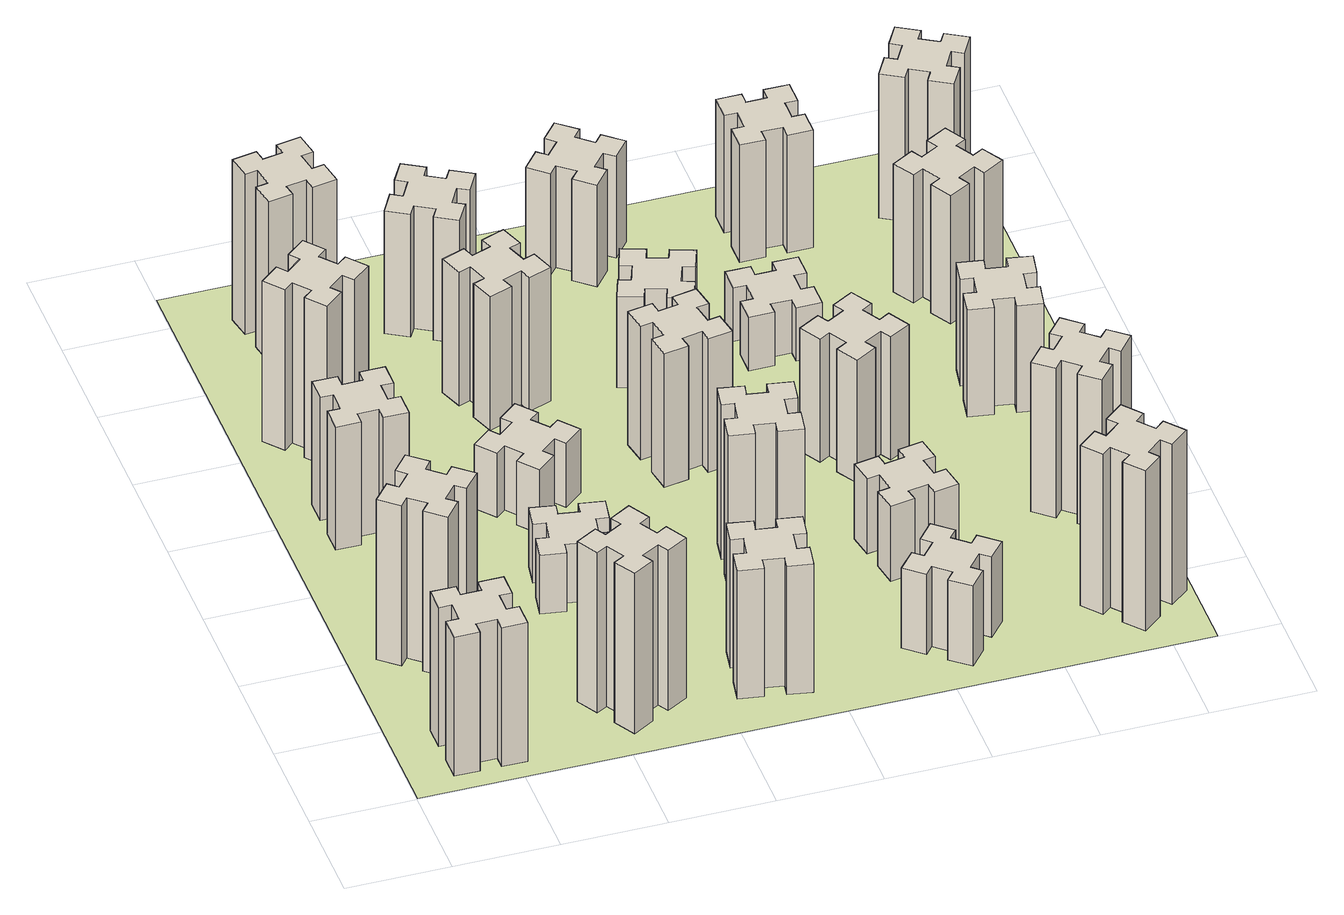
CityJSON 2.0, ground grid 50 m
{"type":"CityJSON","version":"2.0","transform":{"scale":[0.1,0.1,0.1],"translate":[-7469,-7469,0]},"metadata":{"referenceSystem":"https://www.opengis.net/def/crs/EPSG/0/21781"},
"CityObjects":{
"building1":{"type":"Building","attributes":{"class":"1000","function":"1000","usage":"1000","yearOfConstruction":2016,"roofType":"1000","measuredHeight":78,"storeysAboveGround":30,"storeysBelowGround":0},"geometry":[{"type":"Solid","lod":"1","boundaries":[[[[0,1,2,3,4,5,6,7,8,9,10,11,12,13,14,15,16,17,18,19]],[[17,16,20,21]],[[16,15,22,20]],[[15,14,23,22]],[[14,13,24,23]],[[13,12,25,24]],[[12,11,26,25]],[[11,10,27,26]],[[10,9,28,27]],[[9,8,29,28]],[[8,7,30,29]],[[7,6,31,30]],[[6,5,32,31]],[[5,4,33,32]],[[4,3,34,33]],[[3,2,35,34]],[[2,1,36,35]],[[1,0,37,36]],[[0,19,38,37]],[[19,18,39,38]],[[18,17,21,39]],[[24,25,26,27,28,29,30,31,32,33,34,35,36,37,38,39,21,20,22,23]]]]}]},
"building2":{"type":"Building","attributes":{"class":"1000","function":"1000","usage":"1000","yearOfConstruction":2016,"roofType":"1000","measuredHeight":90,"storeysAboveGround":30,"storeysBelowGround":0},"geometry":[{"type":"Solid","lod":"1","boundaries":[[[[40,41,42,43,44,45,46,47,48,49,50,51,52,53,54,55,56,57,58,59]],[[57,56,60,61]],[[56,55,62,60]],[[55,54,63,62]],[[54,53,64,63]],[[53,52,65,64]],[[52,51,66,65]],[[51,50,67,66]],[[50,49,68,67]],[[49,48,69,68]],[[48,47,70,69]],[[47,46,71,70]],[[46,45,72,71]],[[45,44,73,72]],[[44,43,74,73]],[[43,42,75,74]],[[42,41,76,75]],[[41,40,77,76]],[[40,59,78,77]],[[59,58,79,78]],[[58,57,61,79]],[[64,65,66,67,68,69,70,71,72,73,74,75,76,77,78,79,61,60,62,63]]]]}]},
"building3":{"type":"Building","attributes":{"class":"1000","function":"1000","usage":"1000","yearOfConstruction":2016,"roofType":"1000","measuredHeight":69,"storeysAboveGround":30,"storeysBelowGround":0},"geometry":[{"type":"Solid","lod":"1","boundaries":[[[[80,81,82,83,84,85,86,87,88,89,90,91,92,93,94,95,96,97,98,99]],[[97,96,100,101]],[[96,95,102,100]],[[95,94,103,102]],[[94,93,104,103]],[[93,92,105,104]],[[92,91,106,105]],[[91,90,107,106]],[[90,89,108,107]],[[89,88,109,108]],[[88,87,110,109]],[[87,86,111,110]],[[86,85,112,111]],[[85,84,113,112]],[[84,83,114,113]],[[83,82,115,114]],[[82,81,116,115]],[[81,80,117,116]],[[80,99,118,117]],[[99,98,119,118]],[[98,97,101,119]],[[104,105,106,107,108,109,110,111,112,113,114,115,116,117,118,119,101,100,102,103]]]]}]},
"building4":{"type":"Building","attributes":{"class":"1000","function":"1000","usage":"1000","yearOfConstruction":2016,"roofType":"1000","measuredHeight":90,"storeysAboveGround":30,"storeysBelowGround":0},"geometry":[{"type":"Solid","lod":"1","boundaries":[[[[120,121,122,123,124,125,126,127,128,129,130,131,132,133,134,135,136,137,138,139]],[[137,136,140,141]],[[136,135,142,140]],[[135,134,143,142]],[[134,133,144,143]],[[133,132,145,144]],[[132,131,146,145]],[[131,130,147,146]],[[130,129,148,147]],[[129,128,149,148]],[[128,127,150,149]],[[127,126,151,150]],[[126,125,152,151]],[[125,124,153,152]],[[124,123,154,153]],[[123,122,155,154]],[[122,121,156,155]],[[121,120,157,156]],[[120,139,158,157]],[[139,138,159,158]],[[138,137,141,159]],[[144,145,146,147,148,149,150,151,152,153,154,155,156,157,158,159,141,140,142,143]]]]}]},
"building5":{"type":"Building","attributes":{"class":"1000","function":"1000","usage":"1000","yearOfConstruction":2016,"roofType":"1000","measuredHeight":90,"storeysAboveGround":30,"storeysBelowGround":0},"geometry":[{"type":"Solid","lod":"1","boundaries":[[[[160,161,162,163,164,165,166,167,168,169,170,171,172,173,174,175,176,177,178,179]],[[177,176,180,181]],[[176,175,182,180]],[[175,174,183,182]],[[174,173,184,183]],[[173,172,185,184]],[[172,171,186,185]],[[171,170,187,186]],[[170,169,188,187]],[[169,168,189,188]],[[168,167,190,189]],[[167,166,191,190]],[[166,165,192,191]],[[165,164,193,192]],[[164,163,194,193]],[[163,162,195,194]],[[162,161,196,195]],[[161,160,197,196]],[[160,179,198,197]],[[179,178,199,198]],[[178,177,181,199]],[[184,185,186,187,188,189,190,191,192,193,194,195,196,197,198,199,181,180,182,183]]]]}]},
"building6":{"type":"Building","attributes":{"class":"1000","function":"1000","usage":"1000","yearOfConstruction":2016,"roofType":"1000","measuredHeight":90,"storeysAboveGround":30,"storeysBelowGround":0},"geometry":[{"type":"Solid","lod":"1","boundaries":[[[[200,201,202,203,204,205,206,207,208,209,210,211,212,213,214,215,216,217,218,219]],[[217,216,220,221]],[[216,215,222,220]],[[215,214,223,222]],[[214,213,224,223]],[[213,212,225,224]],[[212,211,226,225]],[[211,210,227,226]],[[210,209,228,227]],[[209,208,229,228]],[[208,207,230,229]],[[207,206,231,230]],[[206,205,232,231]],[[205,204,233,232]],[[204,203,234,233]],[[203,202,235,234]],[[202,201,236,235]],[[201,200,237,236]],[[200,219,238,237]],[[219,218,239,238]],[[218,217,221,239]],[[224,225,226,227,228,229,230,231,232,233,234,235,236,237,238,239,221,220,222,223]]]]}]},
"building7":{"type":"Building","attributes":{"class":"1000","function":"1000","usage":"1000","yearOfConstruction":2016,"roofType":"1000","measuredHeight":33,"storeysAboveGround":30,"storeysBelowGround":0},"geometry":[{"type":"Solid","lod":"1","boundaries":[[[[240,241,242,243,244,245,246,247,248,249,250,251,252,253,254,255,256,257,258,259]],[[257,256,260,261]],[[256,255,262,260]],[[255,254,263,262]],[[254,253,264,263]],[[253,252,265,264]],[[252,251,266,265]],[[251,250,267,266]],[[250,249,268,267]],[[249,248,269,268]],[[248,247,270,269]],[[247,246,271,270]],[[246,245,272,271]],[[245,244,273,272]],[[244,243,274,273]],[[243,242,275,274]],[[242,241,276,275]],[[241,240,277,276]],[[240,259,278,277]],[[259,258,279,278]],[[258,257,261,279]],[[264,265,266,267,268,269,270,271,272,273,274,275,276,277,278,279,261,260,262,263]]]]}]},
"building8":{"type":"Building","attributes":{"class":"1000","function":"1000","usage":"1000","yearOfConstruction":2016,"roofType":"1000","measuredHeight":36,"storeysAboveGround":30,"storeysBelowGround":0},"geometry":[{"type":"Solid","lod":"1","boundaries":[[[[280,281,282,283,284,285,286,287,288,289,290,291,292,293,294,295,296,297,298,299]],[[297,296,300,301]],[[296,295,302,300]],[[295,294,303,302]],[[294,293,304,303]],[[293,292,305,304]],[[292,291,306,305]],[[291,290,307,306]],[[290,289,308,307]],[[289,288,309,308]],[[288,287,310,309]],[[287,286,311,310]],[[286,285,312,311]],[[285,284,313,312]],[[284,283,314,313]],[[283,282,315,314]],[[282,281,316,315]],[[281,280,317,316]],[[280,299,318,317]],[[299,298,319,318]],[[298,297,301,319]],[[304,305,306,307,308,309,310,311,312,313,314,315,316,317,318,319,301,300,302,303]]]]}]},
"building9":{"type":"Building","attributes":{"class":"1000","function":"1000","usage":"1000","yearOfConstruction":2016,"roofType":"1000","measuredHeight":72,"storeysAboveGround":30,"storeysBelowGround":0},"geometry":[{"type":"Solid","lod":"1","boundaries":[[[[320,321,322,323,324,325,326,327,328,329,330,331,332,333,334,335,336,337,338,339]],[[337,336,340,341]],[[336,335,342,340]],[[335,334,343,342]],[[334,333,344,343]],[[333,332,345,344]],[[332,331,346,345]],[[331,330,347,346]],[[330,329,348,347]],[[329,328,349,348]],[[328,327,350,349]],[[327,326,351,350]],[[326,325,352,351]],[[325,324,353,352]],[[324,323,354,353]],[[323,322,355,354]],[[322,321,356,355]],[[321,320,357,356]],[[320,339,358,357]],[[339,338,359,358]],[[338,337,341,359]],[[344,345,346,347,348,349,350,351,352,353,354,355,356,357,358,359,341,340,342,343]]]]}]},
"building10":{"type":"Building","attributes":{"class":"1000","function":"1000","usage":"1000","yearOfConstruction":2016,"roofType":"1000","measuredHeight":75,"storeysAboveGround":30,"storeysBelowGround":0},"geometry":[{"type":"Solid","lod":"1","boundaries":[[[[360,361,362,363,364,365,366,367,368,369,370,371,372,373,374,375,376,377,378,379]],[[377,376,380,381]],[[376,375,382,380]],[[375,374,383,382]],[[374,373,384,383]],[[373,372,385,384]],[[372,371,386,385]],[[371,370,387,386]],[[370,369,388,387]],[[369,368,389,388]],[[368,367,390,389]],[[367,366,391,390]],[[366,365,392,391]],[[365,364,393,392]],[[364,363,394,393]],[[363,362,395,394]],[[362,361,396,395]],[[361,360,397,396]],[[360,379,398,397]],[[379,378,399,398]],[[378,377,381,399]],[[384,385,386,387,388,389,390,391,392,393,394,395,396,397,398,399,381,380,382,383]]]]}]},
"building11":{"type":"Building","attributes":{"class":"1000","function":"1000","usage":"1000","yearOfConstruction":2016,"roofType":"1000","measuredHeight":69,"storeysAboveGround":30,"storeysBelowGround":0},"geometry":[{"type":"Solid","lod":"1","boundaries":[[[[400,401,402,403,404,405,406,407,408,409,410,411,412,413,414,415,416,417,418,419]],[[417,416,420,421]],[[416,415,422,420]],[[415,414,423,422]],[[414,413,424,423]],[[413,412,425,424]],[[412,411,426,425]],[[411,410,427,426]],[[410,409,428,427]],[[409,408,429,428]],[[408,407,430,429]],[[407,406,431,430]],[[406,405,432,431]],[[405,404,433,432]],[[404,403,434,433]],[[403,402,435,434]],[[402,401,436,435]],[[401,400,437,436]],[[400,419,438,437]],[[419,418,439,438]],[[418,417,421,439]],[[424,425,426,427,428,429,430,431,432,433,434,435,436,437,438,439,421,420,422,423]]]]}]},
"building12":{"type":"Building","attributes":{"class":"1000","function":"1000","usage":"1000","yearOfConstruction":2016,"roofType":"1000","measuredHeight":87,"storeysAboveGround":30,"storeysBelowGround":0},"geometry":[{"type":"Solid","lod":"1","boundaries":[[[[440,441,442,443,444,445,446,447,448,449,450,451,452,453,454,455,456,457,458,459]],[[457,456,460,461]],[[456,455,462,460]],[[455,454,463,462]],[[454,453,464,463]],[[453,452,465,464]],[[452,451,466,465]],[[451,450,467,466]],[[450,449,468,467]],[[449,448,469,468]],[[448,447,470,469]],[[447,446,471,470]],[[446,445,472,471]],[[445,444,473,472]],[[444,443,474,473]],[[443,442,475,474]],[[442,441,476,475]],[[441,440,477,476]],[[440,459,478,477]],[[459,458,479,478]],[[458,457,461,479]],[[464,465,466,467,468,469,470,471,472,473,474,475,476,477,478,479,461,460,462,463]]]]}]},
"building13":{"type":"Building","attributes":{"class":"1000","function":"1000","usage":"1000","yearOfConstruction":2016,"roofType":"1000","measuredHeight":75,"storeysAboveGround":30,"storeysBelowGround":0},"geometry":[{"type":"Solid","lod":"1","boundaries":[[[[480,481,482,483,484,485,486,487,488,489,490,491,492,493,494,495,496,497,498,499]],[[497,496,500,501]],[[496,495,502,500]],[[495,494,503,502]],[[494,493,504,503]],[[493,492,505,504]],[[492,491,506,505]],[[491,490,507,506]],[[490,489,508,507]],[[489,488,509,508]],[[488,487,510,509]],[[487,486,511,510]],[[486,485,512,511]],[[485,484,513,512]],[[484,483,514,513]],[[483,482,515,514]],[[482,481,516,515]],[[481,480,517,516]],[[480,499,518,517]],[[499,498,519,518]],[[498,497,501,519]],[[504,505,506,507,508,509,510,511,512,513,514,515,516,517,518,519,501,500,502,503]]]]}]},
"building14":{"type":"Building","attributes":{"class":"1000","function":"1000","usage":"1000","yearOfConstruction":2016,"roofType":"1000","measuredHeight":45,"storeysAboveGround":30,"storeysBelowGround":0},"geometry":[{"type":"Solid","lod":"1","boundaries":[[[[520,521,522,523,524,525,526,527,528,529,530,531,532,533,534,535,536,537,538,539]],[[537,536,540,541]],[[536,535,542,540]],[[535,534,543,542]],[[534,533,544,543]],[[533,532,545,544]],[[532,531,546,545]],[[531,530,547,546]],[[530,529,548,547]],[[529,528,549,548]],[[528,527,550,549]],[[527,526,551,550]],[[526,525,552,551]],[[525,524,553,552]],[[524,523,554,553]],[[523,522,555,554]],[[522,521,556,555]],[[521,520,557,556]],[[520,539,558,557]],[[539,538,559,558]],[[538,537,541,559]],[[544,545,546,547,548,549,550,551,552,553,554,555,556,557,558,559,541,540,542,543]]]]}]},
"building15":{"type":"Building","attributes":{"class":"1000","function":"1000","usage":"1000","yearOfConstruction":2016,"roofType":"1000","measuredHeight":51,"storeysAboveGround":30,"storeysBelowGround":0},"geometry":[{"type":"Solid","lod":"1","boundaries":[[[[560,561,562,563,564,565,566,567,568,569,570,571,572,573,574,575,576,577,578,579]],[[577,576,580,581]],[[576,575,582,580]],[[575,574,583,582]],[[574,573,584,583]],[[573,572,585,584]],[[572,571,586,585]],[[571,570,587,586]],[[570,569,588,587]],[[569,568,589,588]],[[568,567,590,589]],[[567,566,591,590]],[[566,565,592,591]],[[565,564,593,592]],[[564,563,594,593]],[[563,562,595,594]],[[562,561,596,595]],[[561,560,597,596]],[[560,579,598,597]],[[579,578,599,598]],[[578,577,581,599]],[[584,585,586,587,588,589,590,591,592,593,594,595,596,597,598,599,581,580,582,583]]]]}]},
"building16":{"type":"Building","attributes":{"class":"1000","function":"1000","usage":"1000","yearOfConstruction":2016,"roofType":"1000","measuredHeight":57,"storeysAboveGround":30,"storeysBelowGround":0},"geometry":[{"type":"Solid","lod":"1","boundaries":[[[[600,601,602,603,604,605,606,607,608,609,610,611,612,613,614,615,616,617,618,619]],[[617,616,620,621]],[[616,615,622,620]],[[615,614,623,622]],[[614,613,624,623]],[[613,612,625,624]],[[612,611,626,625]],[[611,610,627,626]],[[610,609,628,627]],[[609,608,629,628]],[[608,607,630,629]],[[607,606,631,630]],[[606,605,632,631]],[[605,604,633,632]],[[604,603,634,633]],[[603,602,635,634]],[[602,601,636,635]],[[601,600,637,636]],[[600,619,638,637]],[[619,618,639,638]],[[618,617,621,639]],[[624,625,626,627,628,629,630,631,632,633,634,635,636,637,638,639,621,620,622,623]]]]}]},
"building17":{"type":"Building","attributes":{"class":"1000","function":"1000","usage":"1000","yearOfConstruction":2016,"roofType":"1000","measuredHeight":42,"storeysAboveGround":30,"storeysBelowGround":0},"geometry":[{"type":"Solid","lod":"1","boundaries":[[[[640,641,642,643,644,645,646,647,648,649,650,651,652,653,654,655,656,657,658,659]],[[657,656,660,661]],[[656,655,662,660]],[[655,654,663,662]],[[654,653,664,663]],[[653,652,665,664]],[[652,651,666,665]],[[651,650,667,666]],[[650,649,668,667]],[[649,648,669,668]],[[648,647,670,669]],[[647,646,671,670]],[[646,645,672,671]],[[645,644,673,672]],[[644,643,674,673]],[[643,642,675,674]],[[642,641,676,675]],[[641,640,677,676]],[[640,659,678,677]],[[659,658,679,678]],[[658,657,661,679]],[[664,665,666,667,668,669,670,671,672,673,674,675,676,677,678,679,661,660,662,663]]]]}]},
"building18":{"type":"Building","attributes":{"class":"1000","function":"1000","usage":"1000","yearOfConstruction":2016,"roofType":"1000","measuredHeight":69,"storeysAboveGround":30,"storeysBelowGround":0},"geometry":[{"type":"Solid","lod":"1","boundaries":[[[[680,681,682,683,684,685,686,687,688,689,690,691,692,693,694,695,696,697,698,699]],[[697,696,700,701]],[[696,695,702,700]],[[695,694,703,702]],[[694,693,704,703]],[[693,692,705,704]],[[692,691,706,705]],[[691,690,707,706]],[[690,689,708,707]],[[689,688,709,708]],[[688,687,710,709]],[[687,686,711,710]],[[686,685,712,711]],[[685,684,713,712]],[[684,683,714,713]],[[683,682,715,714]],[[682,681,716,715]],[[681,680,717,716]],[[680,699,718,717]],[[699,698,719,718]],[[698,697,701,719]],[[704,705,706,707,708,709,710,711,712,713,714,715,716,717,718,719,701,700,702,703]]]]}]},
"building19":{"type":"Building","attributes":{"class":"1000","function":"1000","usage":"1000","yearOfConstruction":2016,"roofType":"1000","measuredHeight":30,"storeysAboveGround":30,"storeysBelowGround":0},"geometry":[{"type":"Solid","lod":"1","boundaries":[[[[720,721,722,723,724,725,726,727,728,729,730,731,732,733,734,735,736,737,738,739]],[[737,736,740,741]],[[736,735,742,740]],[[735,734,743,742]],[[734,733,744,743]],[[733,732,745,744]],[[732,731,746,745]],[[731,730,747,746]],[[730,729,748,747]],[[729,728,749,748]],[[728,727,750,749]],[[727,726,751,750]],[[726,725,752,751]],[[725,724,753,752]],[[724,723,754,753]],[[723,722,755,754]],[[722,721,756,755]],[[721,720,757,756]],[[720,739,758,757]],[[739,738,759,758]],[[738,737,741,759]],[[744,745,746,747,748,749,750,751,752,753,754,755,756,757,758,759,741,740,742,743]]]]}]},
"building20":{"type":"Building","attributes":{"class":"1000","function":"1000","usage":"1000","yearOfConstruction":2016,"roofType":"1000","measuredHeight":90,"storeysAboveGround":30,"storeysBelowGround":0},"geometry":[{"type":"Solid","lod":"1","boundaries":[[[[760,761,762,763,764,765,766,767,768,769,770,771,772,773,774,775,776,777,778,779]],[[777,776,780,781]],[[776,775,782,780]],[[775,774,783,782]],[[774,773,784,783]],[[773,772,785,784]],[[772,771,786,785]],[[771,770,787,786]],[[770,769,788,787]],[[769,768,789,788]],[[768,767,790,789]],[[767,766,791,790]],[[766,765,792,791]],[[765,764,793,792]],[[764,763,794,793]],[[763,762,795,794]],[[762,761,796,795]],[[761,760,797,796]],[[760,779,798,797]],[[779,778,799,798]],[[778,777,781,799]],[[784,785,786,787,788,789,790,791,792,793,794,795,796,797,798,799,781,780,782,783]]]]}]},
"building21":{"type":"Building","attributes":{"class":"1000","function":"1000","usage":"1000","yearOfConstruction":2016,"roofType":"1000","measuredHeight":66,"storeysAboveGround":30,"storeysBelowGround":0},"geometry":[{"type":"Solid","lod":"1","boundaries":[[[[800,801,802,803,804,805,806,807,808,809,810,811,812,813,814,815,816,817,818,819]],[[817,816,820,821]],[[816,815,822,820]],[[815,814,823,822]],[[814,813,824,823]],[[813,812,825,824]],[[812,811,826,825]],[[811,810,827,826]],[[810,809,828,827]],[[809,808,829,828]],[[808,807,830,829]],[[807,806,831,830]],[[806,805,832,831]],[[805,804,833,832]],[[804,803,834,833]],[[803,802,835,834]],[[802,801,836,835]],[[801,800,837,836]],[[800,819,838,837]],[[819,818,839,838]],[[818,817,821,839]],[[824,825,826,827,828,829,830,831,832,833,834,835,836,837,838,839,821,820,822,823]]]]}]},
"building22":{"type":"Building","attributes":{"class":"1000","function":"1000","usage":"1000","yearOfConstruction":2016,"roofType":"1000","measuredHeight":84,"storeysAboveGround":30,"storeysBelowGround":0},"geometry":[{"type":"Solid","lod":"1","boundaries":[[[[840,841,842,843,844,845,846,847,848,849,850,851,852,853,854,855,856,857,858,859]],[[857,856,860,861]],[[856,855,862,860]],[[855,854,863,862]],[[854,853,864,863]],[[853,852,865,864]],[[852,851,866,865]],[[851,850,867,866]],[[850,849,868,867]],[[849,848,869,868]],[[848,847,870,869]],[[847,846,871,870]],[[846,845,872,871]],[[845,844,873,872]],[[844,843,874,873]],[[843,842,875,874]],[[842,841,876,875]],[[841,840,877,876]],[[840,859,878,877]],[[859,858,879,878]],[[858,857,861,879]],[[864,865,866,867,868,869,870,871,872,873,874,875,876,877,878,879,861,860,862,863]]]]}]},
"building23":{"type":"Building","attributes":{"class":"1000","function":"1000","usage":"1000","yearOfConstruction":2016,"roofType":"1000","measuredHeight":60,"storeysAboveGround":30,"storeysBelowGround":0},"geometry":[{"type":"Solid","lod":"1","boundaries":[[[[880,881,882,883,884,885,886,887,888,889,890,891,892,893,894,895,896,897,898,899]],[[897,896,900,901]],[[896,895,902,900]],[[895,894,903,902]],[[894,893,904,903]],[[893,892,905,904]],[[892,891,906,905]],[[891,890,907,906]],[[890,889,908,907]],[[889,888,909,908]],[[888,887,910,909]],[[887,886,911,910]],[[886,885,912,911]],[[885,884,913,912]],[[884,883,914,913]],[[883,882,915,914]],[[882,881,916,915]],[[881,880,917,916]],[[880,899,918,917]],[[899,898,919,918]],[[898,897,901,919]],[[904,905,906,907,908,909,910,911,912,913,914,915,916,917,918,919,901,900,902,903]]]]}]},
"building24":{"type":"Building","attributes":{"class":"1000","function":"1000","usage":"1000","yearOfConstruction":2016,"roofType":"1000","measuredHeight":72,"storeysAboveGround":30,"storeysBelowGround":0},"geometry":[{"type":"Solid","lod":"1","boundaries":[[[[920,921,922,923,924,925,926,927,928,929,930,931,932,933,934,935,936,937,938,939]],[[937,936,940,941]],[[936,935,942,940]],[[935,934,943,942]],[[934,933,944,943]],[[933,932,945,944]],[[932,931,946,945]],[[931,930,947,946]],[[930,929,948,947]],[[929,928,949,948]],[[928,927,950,949]],[[927,926,951,950]],[[926,925,952,951]],[[925,924,953,952]],[[924,923,954,953]],[[923,922,955,954]],[[922,921,956,955]],[[921,920,957,956]],[[920,939,958,957]],[[939,938,959,958]],[[938,937,941,959]],[[944,945,946,947,948,949,950,951,952,953,954,955,956,957,958,959,941,940,942,943]]]]}]},
"building25":{"type":"Building","attributes":{"class":"1000","function":"1000","usage":"1000","yearOfConstruction":2016,"roofType":"1000","measuredHeight":81,"storeysAboveGround":30,"storeysBelowGround":0},"geometry":[{"type":"Solid","lod":"1","boundaries":[[[[960,961,962,963,964,965,966,967,968,969,970,971,972,973,974,975,976,977,978,979]],[[977,976,980,981]],[[976,975,982,980]],[[975,974,983,982]],[[974,973,984,983]],[[973,972,985,984]],[[972,971,986,985]],[[971,970,987,986]],[[970,969,988,987]],[[969,968,989,988]],[[968,967,990,989]],[[967,966,991,990]],[[966,965,992,991]],[[965,964,993,992]],[[964,963,994,993]],[[963,962,995,994]],[[962,961,996,995]],[[961,960,997,996]],[[960,979,998,997]],[[979,978,999,998]],[[978,977,981,999]],[[984,985,986,987,988,989,990,991,992,993,994,995,996,997,998,999,981,980,982,983]]]]}]},
"landuse1":{"type":"LandUse","attributes":{"name":"plot1","function":"1010"},"geometry":[{"type":"MultiSurface","lod":"1","boundaries":[[[1000,1001,1002,1003]]]}]}
},
"vertices":[
[265,325,0],[265,225,0],[205,225,0],[205,105,0],[325,105,0],[325,165,0],[425,165,0],[425,105,0],[545,105,0],[545,225,0],[485,225,0],[485,325,0],[545,325,0],[545,445,0],[425,445,0],[425,385,0],[325,385,0],[325,445,0],[205,445,0],[205,325,0],[325,385,780],[325,445,780],[425,385,780],[425,445,780],[545,445,780],[545,325,780],[485,325,780],[485,225,780],[545,225,780],[545,105,780],[425,105,780],[425,165,780],[325,165,780],[325,105,780],[205,105,780],[205,225,780],[265,225,780],[265,325,780],[205,325,780],[205,445,780],
[484,1067,0],[408,1132,0],[446,1178,0],[354,1255,0],[277,1163,0],[323,1124,0],[259,1048,0],[213,1086,0],[136,994,0],[228,917,0],[266,963,0],[343,899,0],[304,853,0],[396,776,0],[473,868,0],[427,906,0],[492,983,0],[538,944,0],[615,1036,0],[523,1113,0],[492,983,900],[538,944,900],[427,906,900],[473,868,900],[396,776,900],[304,853,900],[343,899,900],[266,963,900],[228,917,900],[136,994,900],[213,1086,900],[259,1048,900],[323,1124,900],[277,1163,900],[354,1255,900],[446,1178,900],[408,1132,900],[484,1067,900],[523,1113,900],[615,1036,900],
[425,2065,0],[325,2065,0],[325,2125,0],[205,2125,0],[205,2005,0],[265,2005,0],[265,1905,0],[205,1905,0],[205,1785,0],[325,1785,0],[325,1845,0],[425,1845,0],[425,1785,0],[545,1785,0],[545,1905,0],[485,1905,0],[485,2005,0],[545,2005,0],[545,2125,0],[425,2125,0],[485,2005,690],[545,2005,690],[485,1905,690],[545,1905,690],[545,1785,690],[425,1785,690],[425,1845,690],[325,1845,690],[325,1785,690],[205,1785,690],[205,1905,690],[265,1905,690],[265,2005,690],[205,2005,690],[205,2125,690],[325,2125,690],[325,2065,690],[425,2065,690],[425,2125,690],[545,2125,690],
[492,2628,0],[427,2704,0],[473,2743,0],[396,2835,0],[304,2758,0],[343,2712,0],[266,2647,0],[228,2693,0],[136,2616,0],[213,2524,0],[259,2563,0],[323,2486,0],[277,2448,0],[354,2356,0],[446,2433,0],[408,2479,0],[484,2543,0],[523,2497,0],[615,2574,0],[538,2666,0],[484,2543,900],[523,2497,900],[408,2479,900],[446,2433,900],[354,2356,900],[277,2448,900],[323,2486,900],[259,2563,900],[213,2524,900],[136,2616,900],[228,2693,900],[266,2647,900],[343,2712,900],[304,2758,900],[396,2835,900],[473,2743,900],[427,2704,900],[492,2628,900],[538,2666,900],[615,2574,900],
[1127,255,0],[1214,305,0],[1244,253,0],[1348,313,0],[1288,417,0],[1236,387,0],[1186,474,0],[1238,504,0],[1178,608,0],[1074,548,0],[1104,496,0],[1017,446,0],[987,498,0],[883,438,0],[943,334,0],[995,364,0],[1045,277,0],[993,247,0],[1053,143,0],[1157,203,0],[1045,277,900],[993,247,900],[995,364,900],[943,334,900],[883,438,900],[987,498,900],[1017,446,900],[1104,496,900],[1074,548,900],[1178,608,900],[1238,504,900],[1186,474,900],[1236,387,900],[1288,417,900],[1348,313,900],[1244,253,900],[1214,305,900],[1127,255,900],[1157,203,900],[1053,143,900],
[592,3305,0],[575,3404,0],[634,3414,0],[613,3532,0],[495,3511,0],[505,3452,0],[407,3435,0],[397,3494,0],[278,3473,0],[299,3355,0],[358,3365,0],[376,3267,0],[317,3257,0],[337,3138,0],[456,3159,0],[445,3218,0],[544,3236,0],[554,3177,0],[672,3197,0],[651,3316,0],[544,3236,900],[554,3177,900],[445,3218,900],[456,3159,900],[337,3138,900],[317,3257,900],[376,3267,900],[358,3365,900],[299,3355,900],[278,3473,900],[397,3494,900],[407,3435,900],[505,3452,900],[495,3511,900],[613,3532,900],[634,3414,900],[575,3404,900],[592,3305,900],[651,3316,900],[672,3197,900],
[1047,1116,0],[1145,1098,0],[1135,1039,0],[1253,1018,0],[1274,1137,0],[1215,1147,0],[1232,1245,0],[1291,1235,0],[1312,1353,0],[1194,1374,0],[1184,1315,0],[1085,1332,0],[1096,1391,0],[977,1412,0],[957,1294,0],[1016,1284,0],[998,1185,0],[939,1196,0],[918,1077,0],[1037,1057,0],[998,1185,330],[939,1196,330],[1016,1284,330],[957,1294,330],[977,1412,330],[1096,1391,330],[1085,1332,330],[1184,1315,330],[1194,1374,330],[1312,1353,330],[1291,1235,330],[1232,1245,330],[1215,1147,330],[1274,1137,330],[1253,1018,330],[1135,1039,330],[1145,1098,330],[1047,1116,330],[1037,1057,330],[918,1077,330],
[1083,1972,0],[1006,1907,0],[968,1953,0],[876,1876,0],[953,1784,0],[999,1823,0],[1063,1746,0],[1017,1708,0],[1094,1616,0],[1186,1693,0],[1148,1739,0],[1224,1803,0],[1263,1757,0],[1355,1834,0],[1278,1926,0],[1232,1888,0],[1167,1964,0],[1213,2003,0],[1136,2095,0],[1044,2018,0],[1167,1964,360],[1213,2003,360],[1232,1888,360],[1278,1926,360],[1355,1834,360],[1263,1757,360],[1224,1803,360],[1148,1739,360],[1186,1693,360],[1094,1616,360],[1017,1708,360],[1063,1746,360],[999,1823,360],[953,1784,360],[876,1876,360],[968,1953,360],[1006,1907,360],[1083,1972,360],[1044,2018,360],[1136,2095,360],
[1855,307,0],[1872,405,0],[1931,395,0],[1952,513,0],[1834,534,0],[1824,475,0],[1725,492,0],[1736,551,0],[1617,572,0],[1597,454,0],[1656,444,0],[1638,345,0],[1579,356,0],[1558,237,0],[1677,217,0],[1687,276,0],[1785,258,0],[1775,199,0],[1893,178,0],[1914,297,0],[1785,258,720],[1775,199,720],[1687,276,720],[1677,217,720],[1558,237,720],[1579,356,720],[1638,345,720],[1656,444,720],[1597,454,720],[1617,572,720],[1736,551,720],[1725,492,720],[1824,475,720],[1834,534,720],[1952,513,720],[1931,395,720],[1872,405,720],[1855,307,720],[1914,297,720],[1893,178,720],
[1206,2475,0],[1300,2509,0],[1320,2453,0],[1433,2494,0],[1392,2607,0],[1336,2586,0],[1302,2680,0],[1358,2700,0],[1317,2813,0],[1204,2772,0],[1225,2716,0],[1131,2682,0],[1110,2738,0],[997,2697,0],[1039,2584,0],[1095,2605,0],[1129,2511,0],[1073,2490,0],[1114,2377,0],[1227,2419,0],[1129,2511,750],[1073,2490,750],[1095,2605,750],[1039,2584,750],[997,2697,750],[1110,2738,750],[1131,2682,750],[1225,2716,750],[1204,2772,750],[1317,2813,750],[1358,2700,750],[1302,2680,750],[1336,2586,750],[1392,2607,750],[1433,2494,750],[1320,2453,750],[1300,2509,750],[1206,2475,750],[1227,2419,750],[1114,2377,750],
[1186,3137,0],[1236,3224,0],[1288,3194,0],[1348,3298,0],[1244,3358,0],[1214,3306,0],[1127,3356,0],[1157,3408,0],[1053,3468,0],[993,3364,0],[1045,3334,0],[995,3247,0],[943,3277,0],[883,3173,0],[987,3113,0],[1017,3165,0],[1104,3115,0],[1074,3063,0],[1178,3003,0],[1238,3107,0],[1104,3115,690],[1074,3063,690],[1017,3165,690],[987,3113,690],[883,3173,690],[943,3277,690],[995,3247,690],[1045,3334,690],[993,3364,690],[1053,3468,690],[1157,3408,690],[1127,3356,690],[1214,3306,690],[1244,3358,690],[1348,3298,690],[1288,3194,690],[1236,3224,690],[1186,3137,690],[1238,3107,690],[1178,3003,690],
[2055,1047,0],[2072,1145,0],[2131,1135,0],[2152,1253,0],[2034,1274,0],[2024,1215,0],[1925,1232,0],[1936,1291,0],[1817,1312,0],[1797,1194,0],[1856,1184,0],[1838,1085,0],[1779,1096,0],[1758,977,0],[1877,957,0],[1887,1016,0],[1985,998,0],[1975,939,0],[2093,918,0],[2114,1037,0],[1985,998,870],[1975,939,870],[1887,1016,870],[1877,957,870],[1758,977,870],[1779,1096,870],[1838,1085,870],[1856,1184,870],[1797,1194,870],[1817,1312,870],[1936,1291,870],[1925,1232,870],[2024,1215,870],[2034,1274,870],[2152,1253,870],[2131,1135,870],[2072,1145,870],[2055,1047,870],[2114,1037,870],[2093,918,870],
[1972,1925,0],[1955,2024,0],[2014,2034,0],[1993,2152,0],[1875,2131,0],[1885,2072,0],[1787,2055,0],[1777,2114,0],[1658,2093,0],[1679,1975,0],[1738,1985,0],[1756,1887,0],[1697,1877,0],[1717,1758,0],[1836,1779,0],[1825,1838,0],[1924,1856,0],[1934,1797,0],[2052,1817,0],[2031,1936,0],[1924,1856,750],[1934,1797,750],[1825,1838,750],[1836,1779,750],[1717,1758,750],[1697,1877,750],[1756,1887,750],[1738,1985,750],[1679,1975,750],[1658,2093,750],[1777,2114,750],[1787,2055,750],[1885,2072,750],[1875,2131,750],[1993,2152,750],[2014,2034,750],[1955,2024,750],[1972,1925,750],[2031,1936,750],[2052,1817,750],
[2486,323,0],[2563,259,0],[2524,213,0],[2616,136,0],[2693,228,0],[2647,266,0],[2712,343,0],[2758,304,0],[2835,396,0],[2743,473,0],[2704,427,0],[2628,492,0],[2666,538,0],[2574,615,0],[2497,523,0],[2543,484,0],[2479,408,0],[2433,446,0],[2356,354,0],[2448,277,0],[2479,408,450],[2433,446,450],[2543,484,450],[2497,523,450],[2574,615,450],[2666,538,450],[2628,492,450],[2704,427,450],[2743,473,450],[2835,396,450],[2758,304,450],[2712,343,450],[2647,266,450],[2693,228,450],[2616,136,450],[2524,213,450],[2563,259,450],[2486,323,450],[2448,277,450],[2356,354,450],
[2040,2682,0],[1946,2716,0],[1967,2772,0],[1854,2813,0],[1813,2700,0],[1869,2680,0],[1835,2586,0],[1779,2607,0],[1737,2494,0],[1850,2453,0],[1871,2509,0],[1965,2475,0],[1944,2419,0],[2057,2377,0],[2098,2490,0],[2042,2511,0],[2076,2605,0],[2132,2584,0],[2173,2697,0],[2060,2738,0],[2076,2605,510],[2132,2584,510],[2042,2511,510],[2098,2490,510],[2057,2377,510],[1944,2419,510],[1965,2475,510],[1871,2509,510],[1850,2453,510],[1737,2494,510],[1779,2607,510],[1835,2586,510],[1869,2680,510],[1813,2700,510],[1854,2813,510],[1967,2772,510],[1946,2716,510],[2040,2682,510],[2060,2738,510],[2173,2697,510],
[1964,3487,0],[1888,3552,0],[1926,3598,0],[1834,3675,0],[1757,3583,0],[1803,3544,0],[1739,3468,0],[1693,3506,0],[1616,3414,0],[1708,3337,0],[1746,3383,0],[1823,3319,0],[1784,3273,0],[1876,3196,0],[1953,3288,0],[1907,3326,0],[1972,3403,0],[2018,3364,0],[2095,3456,0],[2003,3533,0],[1972,3403,570],[2018,3364,570],[1907,3326,570],[1953,3288,570],[1876,3196,570],[1784,3273,570],[1823,3319,570],[1746,3383,570],[1708,3337,570],[1616,3414,570],[1693,3506,570],[1739,3468,570],[1803,3544,570],[1757,3583,570],[1834,3675,570],[1926,3598,570],[1888,3552,570],[1964,3487,570],[2003,3533,570],[2095,3456,570],
[2625,1132,0],[2527,1115,0],[2517,1174,0],[2398,1153,0],[2419,1035,0],[2478,1045,0],[2496,947,0],[2437,937,0],[2457,818,0],[2576,839,0],[2565,898,0],[2664,916,0],[2674,857,0],[2792,877,0],[2771,996,0],[2712,985,0],[2695,1084,0],[2754,1094,0],[2733,1212,0],[2615,1191,0],[2695,1084,420],[2754,1094,420],[2712,985,420],[2771,996,420],[2792,877,420],[2674,857,420],[2664,916,420],[2565,898,420],[2576,839,420],[2457,818,420],[2437,937,420],[2496,947,420],[2478,1045,420],[2419,1035,420],[2398,1153,420],[2517,1174,420],[2527,1115,420],[2625,1132,420],[2615,1191,420],[2733,1212,420],
[2475,1744,0],[2525,1657,0],[2473,1627,0],[2533,1523,0],[2637,1583,0],[2607,1635,0],[2694,1685,0],[2724,1633,0],[2828,1693,0],[2768,1797,0],[2716,1767,0],[2666,1854,0],[2718,1884,0],[2658,1988,0],[2554,1928,0],[2584,1876,0],[2497,1826,0],[2467,1878,0],[2363,1818,0],[2423,1714,0],[2497,1826,690],[2467,1878,690],[2584,1876,690],[2554,1928,690],[2658,1988,690],[2718,1884,690],[2666,1854,690],[2716,1767,690],[2768,1797,690],[2828,1693,690],[2724,1633,690],[2694,1685,690],[2607,1635,690],[2637,1583,690],[2533,1523,690],[2473,1627,690],[2525,1657,690],[2475,1744,690],[2423,1714,690],[2363,1818,690],
[2605,2545,0],[2605,2645,0],[2665,2645,0],[2665,2765,0],[2545,2765,0],[2545,2705,0],[2445,2705,0],[2445,2765,0],[2325,2765,0],[2325,2645,0],[2385,2645,0],[2385,2545,0],[2325,2545,0],[2325,2425,0],[2445,2425,0],[2445,2485,0],[2545,2485,0],[2545,2425,0],[2665,2425,0],[2665,2545,0],[2545,2485,300],[2545,2425,300],[2445,2485,300],[2445,2425,300],[2325,2425,300],[2325,2545,300],[2385,2545,300],[2385,2645,300],[2325,2645,300],[2325,2765,300],[2445,2765,300],[2445,2705,300],[2545,2705,300],[2545,2765,300],[2665,2765,300],[2665,2645,300],[2605,2645,300],[2605,2545,300],[2665,2545,300],[2665,2425,300],
[3468,259,0],[3544,323,0],[3583,277,0],[3675,354,0],[3598,446,0],[3552,408,0],[3487,484,0],[3533,523,0],[3456,615,0],[3364,538,0],[3403,492,0],[3326,427,0],[3288,473,0],[3196,396,0],[3273,304,0],[3319,343,0],[3383,266,0],[3337,228,0],[3414,136,0],[3506,213,0],[3383,266,900],[3337,228,900],[3319,343,900],[3273,304,900],[3196,396,900],[3288,473,900],[3326,427,900],[3403,492,900],[3364,538,900],[3456,615,900],[3533,523,900],[3487,484,900],[3552,408,900],[3598,446,900],[3675,354,900],[3583,277,900],[3544,323,900],[3468,259,900],[3506,213,900],[3414,136,900],
[2805,3285,0],[2805,3385,0],[2865,3385,0],[2865,3505,0],[2745,3505,0],[2745,3445,0],[2645,3445,0],[2645,3505,0],[2525,3505,0],[2525,3385,0],[2585,3385,0],[2585,3285,0],[2525,3285,0],[2525,3165,0],[2645,3165,0],[2645,3225,0],[2745,3225,0],[2745,3165,0],[2865,3165,0],[2865,3285,0],[2745,3225,660],[2745,3165,660],[2645,3225,660],[2645,3165,660],[2525,3165,660],[2525,3285,660],[2585,3285,660],[2585,3385,660],[2525,3385,660],[2525,3505,660],[2645,3505,660],[2645,3445,660],[2745,3445,660],[2745,3505,660],[2865,3505,660],[2865,3385,660],[2805,3385,660],[2805,3285,660],[2865,3285,660],[2865,3165,660],
[3487,1006,0],[3552,1083,0],[3598,1044,0],[3675,1136,0],[3583,1213,0],[3544,1167,0],[3468,1232,0],[3506,1278,0],[3414,1355,0],[3337,1263,0],[3383,1224,0],[3319,1148,0],[3273,1186,0],[3196,1094,0],[3288,1017,0],[3326,1063,0],[3403,999,0],[3364,953,0],[3456,876,0],[3533,968,0],[3403,999,840],[3364,953,840],[3326,1063,840],[3288,1017,840],[3196,1094,840],[3273,1186,840],[3319,1148,840],[3383,1224,840],[3337,1263,840],[3414,1355,840],[3506,1278,840],[3468,1232,840],[3544,1167,840],[3583,1213,840],[3675,1136,840],[3598,1044,840],[3552,1083,840],[3487,1006,840],[3533,968,840],[3456,876,840],
[3267,1856,0],[3365,1838,0],[3355,1779,0],[3473,1758,0],[3494,1877,0],[3435,1887,0],[3452,1985,0],[3511,1975,0],[3532,2093,0],[3414,2114,0],[3404,2055,0],[3305,2072,0],[3316,2131,0],[3197,2152,0],[3177,2034,0],[3236,2024,0],[3218,1925,0],[3159,1936,0],[3138,1817,0],[3257,1797,0],[3218,1925,600],[3159,1936,600],[3236,2024,600],[3177,2034,600],[3197,2152,600],[3316,2131,600],[3305,2072,600],[3404,2055,600],[3414,2114,600],[3532,2093,600],[3511,1975,600],[3452,1985,600],[3435,1887,600],[3494,1877,600],[3473,1758,600],[3355,1779,600],[3365,1838,600],[3267,1856,600],[3257,1797,600],[3138,1817,600],
[3456,2707,0],[3406,2794,0],[3458,2824,0],[3398,2928,0],[3294,2868,0],[3324,2816,0],[3237,2766,0],[3207,2818,0],[3103,2758,0],[3163,2654,0],[3215,2684,0],[3265,2597,0],[3213,2567,0],[3273,2463,0],[3377,2523,0],[3347,2575,0],[3434,2625,0],[3464,2573,0],[3568,2633,0],[3508,2737,0],[3434,2625,720],[3464,2573,720],[3347,2575,720],[3377,2523,720],[3273,2463,720],[3213,2567,720],[3265,2597,720],[3215,2684,720],[3163,2654,720],[3103,2758,720],[3207,2818,720],[3237,2766,720],[3324,2816,720],[3294,2868,720],[3398,2928,720],[3458,2824,720],[3406,2794,720],[3456,2707,720],[3508,2737,720],[3568,2633,720],
[3337,3265,0],[3424,3215,0],[3394,3163,0],[3498,3103,0],[3558,3207,0],[3506,3237,0],[3556,3324,0],[3608,3294,0],[3668,3398,0],[3564,3458,0],[3534,3406,0],[3447,3456,0],[3477,3508,0],[3373,3568,0],[3313,3464,0],[3365,3434,0],[3315,3347,0],[3263,3377,0],[3203,3273,0],[3307,3213,0],[3315,3347,810],[3263,3377,810],[3365,3434,810],[3313,3464,810],[3373,3568,810],[3477,3508,810],[3447,3456,810],[3534,3406,810],[3564,3458,810],[3668,3398,810],[3608,3294,810],[3556,3324,810],[3506,3237,810],[3558,3207,810],[3498,3103,810],[3394,3163,810],[3424,3215,810],[3337,3265,810],[3307,3213,810],[3203,3273,810],
[5,3705,0],[3705,3705,0],[3705,5,0],[5,5,0]
]}
